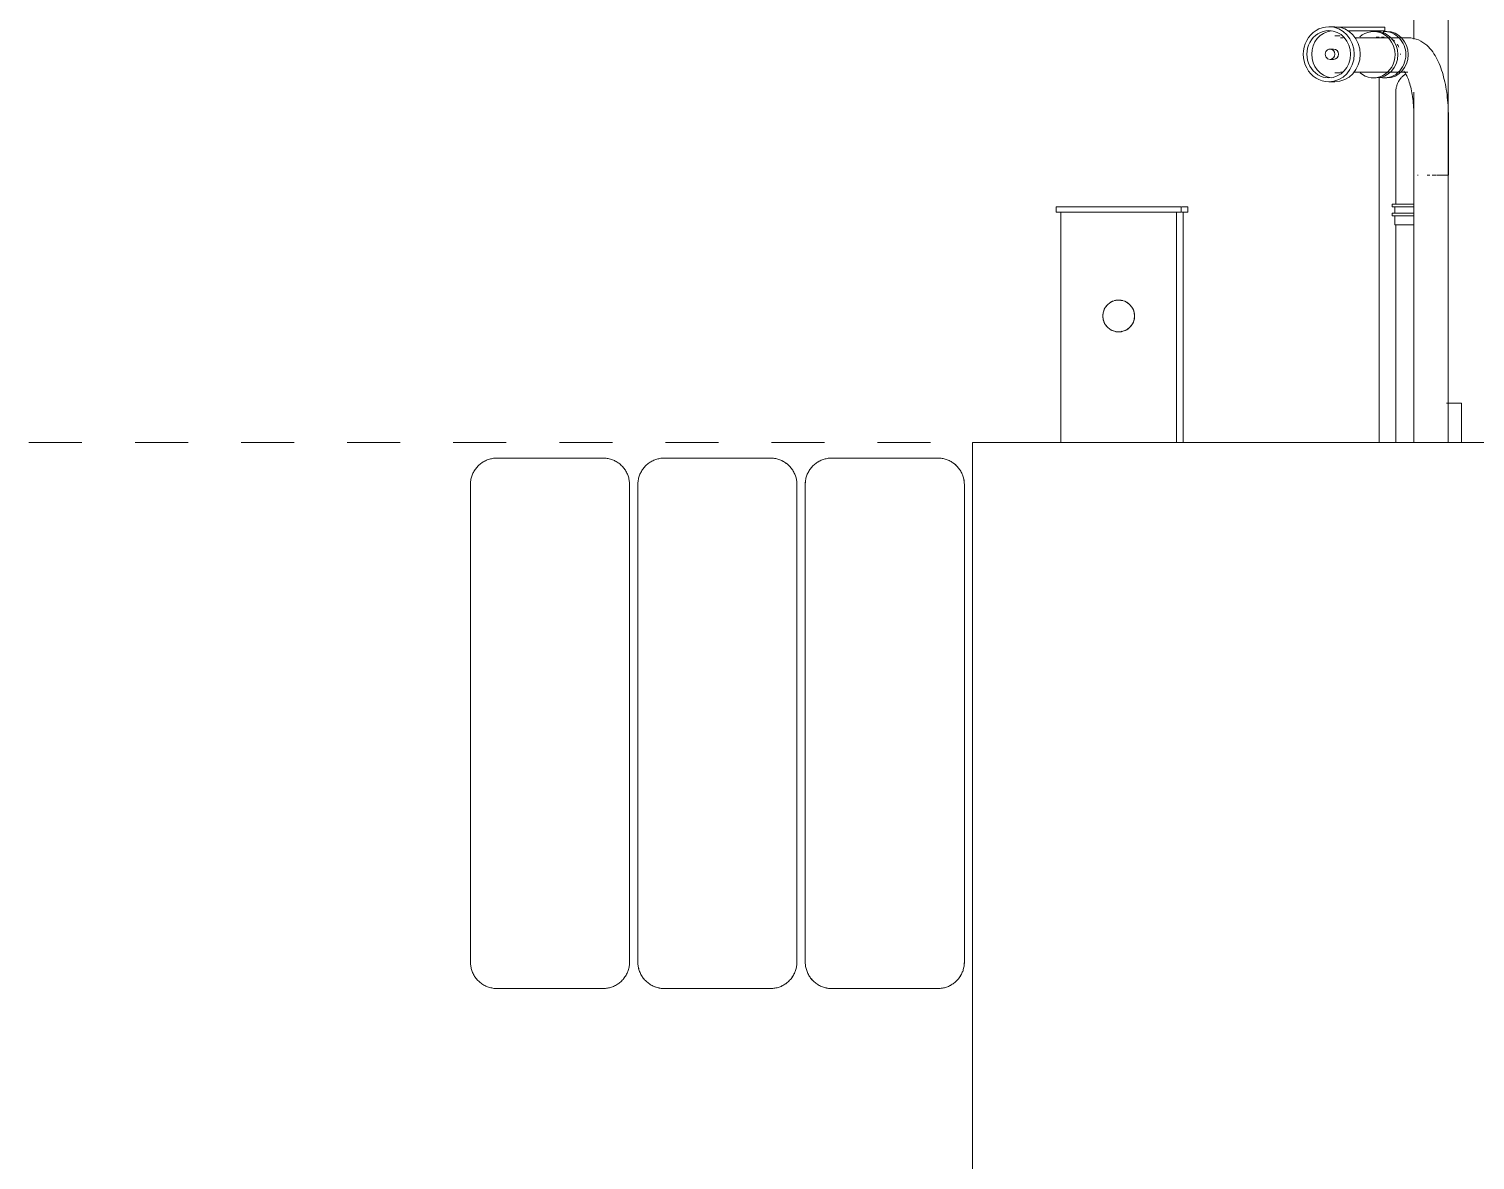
# Model space of a CAD drawing. Header units: metres. Extents: x -3 to 137, y -7 to 15.
# Drawn here: x 39.362 to 42.089, y -1.353 to 0.779 of the extents above; entities that cross this region are included whole.
import ezdxf

# ---------------------------------------------------------------- set-up
doc = ezdxf.new("R2010")
doc.units = ezdxf.units.M
doc.linetypes.add('Centre', pattern=[0.03175, 0.00635, -0.00475, 0.0159, -0.00475])
for name, color, linetype, lineweight in [('A-FLOR', 7, 'Continuous', 9), ('A-FLOR-LEVL', 7, 'Continuous', 9), ('A-GENM', 7, 'Continuous', 9), ('I-WALL', 7, 'Continuous', 9), ('P-PIPE', 7, 'Continuous', 9)]:
    doc.layers.add(name, color=color, linetype=linetype, lineweight=lineweight)

# ---------------------------------------------------------------- blocks, each defined once
blk = doc.blocks.new('M_RVR_Neumatico - M_RVR_Neumatico-2622534-Elevation 3 - a')
at = {"layer": 'A-GENM', "color": 8, "true_color": 0x808080}
for p, q in [((13.5726, 0.0019), (13.3726, 0.0019)), ((13.3726, -0.9981), (13.5726, -0.9981))]:
    blk.add_line(p, q, dxfattribs=at)
at = {"layer": 'A-GENM', "color": 8, "true_color": 0x808080, "flags": 128}
for points in [[(13.3226, -0.0481), (13.3226, -0.0461), (13.3227, -0.0441), (13.3229, -0.0422), (13.3232, -0.0402), (13.3236, -0.0382), (13.324, -0.0363), (13.3245, -0.0343), (13.3251, -0.0324), (13.3258, -0.0305), (13.3265, -0.0287), (13.3273, -0.0268), (13.3282, -0.0251), (13.3292, -0.0233), (13.3302, -0.0216), (13.3313, -0.0199), (13.3325, -0.0183), (13.3337, -0.0167), (13.335, -0.0152), (13.3363, -0.0137), (13.3377, -0.0123), (13.3392, -0.0109), (13.3407, -0.0096), (13.3423, -0.0084), (13.3439, -0.0072), (13.3455, -0.0061), (13.3472, -0.005), (13.349, -0.004), (13.3508, -0.0031), (13.3526, -0.0023), (13.3544, -0.0015), (13.3563, -0.0009), (13.3582, -0.0002), (13.3602, 0.0003), (13.3621, 0.0007), (13.3641, 0.0011), (13.366, 0.0014), (13.368, 0.0016), (13.37, 0.0018), (13.372, 0.0019), (13.3726, 0.0019)], [(13.5726, 0.0019), (13.5746, 0.0018), (13.5766, 0.0017), (13.5785, 0.0015), (13.5805, 0.0012), (13.5825, 0.0009), (13.5844, 0.0004), (13.5864, -0.0001), (13.5883, -0.0007), (13.5902, -0.0014), (13.592, -0.0021), (13.5939, -0.0029), (13.5956, -0.0038), (13.5974, -0.0048), (13.5991, -0.0058), (13.6008, -0.0069), (13.6024, -0.008), (13.604, -0.0093), (13.6055, -0.0106), (13.607, -0.0119), (13.6084, -0.0133), (13.6098, -0.0148), (13.6111, -0.0163), (13.6123, -0.0179), (13.6135, -0.0195), (13.6146, -0.0211), (13.6157, -0.0228), (13.6167, -0.0246), (13.6176, -0.0264), (13.6184, -0.0282), (13.6192, -0.03), (13.6199, -0.0319), (13.6205, -0.0338), (13.621, -0.0357), (13.6215, -0.0377), (13.6218, -0.0396), (13.6221, -0.0416), (13.6224, -0.0436), (13.6225, -0.0456), (13.6226, -0.0476), (13.6226, -0.0481)], [(13.3226, -0.2481), (13.3226, -0.2441), (13.3226, -0.2294), (13.3226, -0.2152), (13.3226, -0.2014), (13.3226, -0.1881), (13.3226, -0.1753), (13.3226, -0.1631), (13.3226, -0.1513), (13.3226, -0.1401), (13.3226, -0.1295), (13.3226, -0.1195), (13.3226, -0.1101), (13.3226, -0.1013), (13.3226, -0.0931), (13.3226, -0.0856), (13.3226, -0.0787), (13.3226, -0.0725), (13.3226, -0.067), (13.3226, -0.0622), (13.3226, -0.0581), (13.3226, -0.0547), (13.3226, -0.052), (13.3226, -0.05), (13.3226, -0.0487), (13.3226, -0.0482), (13.3226, -0.0481)], [(13.3226, -0.0481), (13.3226, -0.0485), (13.3226, -0.0496), (13.3226, -0.0514), (13.3226, -0.0539), (13.3226, -0.0571), (13.3226, -0.061), (13.3226, -0.0657), (13.3226, -0.071), (13.3226, -0.077), (13.3226, -0.0837), (13.3226, -0.091), (13.3226, -0.099), (13.3226, -0.1076), (13.3226, -0.1169), (13.3226, -0.1267), (13.3226, -0.1372), (13.3226, -0.1482), (13.3226, -0.1598), (13.3226, -0.172), (13.3226, -0.1846), (13.3226, -0.1978), (13.3226, -0.2114), (13.3226, -0.2255), (13.3226, -0.2401), (13.3226, -0.255), (13.3226, -0.2703), (13.3226, -0.286), (13.3226, -0.3021), (13.3226, -0.3184), (13.3226, -0.3351), (13.3226, -0.352), (13.3226, -0.3691), (13.3226, -0.3865), (13.3226, -0.404), (13.3226, -0.4217), (13.3226, -0.4395), (13.3226, -0.4573), (13.3226, -0.4753), (13.3226, -0.4933), (13.3226, -0.4981)], [(13.6226, -0.4981), (13.6226, -0.4802), (13.6226, -0.4622), (13.6226, -0.4443), (13.6226, -0.4265), (13.6226, -0.4087), (13.6226, -0.3912), (13.6226, -0.3738), (13.6226, -0.3566), (13.6226, -0.3396), (13.6226, -0.3229), (13.6226, -0.3065), (13.6226, -0.2903), (13.6226, -0.2745), (13.6226, -0.2591), (13.6226, -0.2441), (13.6226, -0.2294), (13.6226, -0.2152), (13.6226, -0.2014), (13.6226, -0.1881), (13.6226, -0.1753), (13.6226, -0.1631), (13.6226, -0.1513), (13.6226, -0.1401), (13.6226, -0.1295), (13.6226, -0.1195), (13.6226, -0.1101), (13.6226, -0.1013), (13.6226, -0.0931), (13.6226, -0.0856), (13.6226, -0.0787), (13.6226, -0.0725), (13.6226, -0.067), (13.6226, -0.0622), (13.6226, -0.0581), (13.6226, -0.0547), (13.6226, -0.052), (13.6226, -0.05), (13.6226, -0.0487), (13.6226, -0.0482), (13.6226, -0.0481)], [(13.6226, -0.0481), (13.6226, -0.0485), (13.6226, -0.0496), (13.6226, -0.0514), (13.6226, -0.0539), (13.6226, -0.0571), (13.6226, -0.061), (13.6226, -0.0657), (13.6226, -0.071), (13.6226, -0.077), (13.6226, -0.0837), (13.6226, -0.091), (13.6226, -0.099), (13.6226, -0.1076), (13.6226, -0.1169), (13.6226, -0.1267), (13.6226, -0.1372), (13.6226, -0.1482), (13.6226, -0.1598), (13.6226, -0.172), (13.6226, -0.1846), (13.6226, -0.1978), (13.6226, -0.2114), (13.6226, -0.2255), (13.6226, -0.2401), (13.6226, -0.2481)], [(13.3226, -0.4981), (13.3226, -0.5161), (13.3226, -0.5341), (13.3226, -0.552), (13.3226, -0.5698), (13.3226, -0.5875), (13.3226, -0.6051), (13.3226, -0.6225), (13.3226, -0.6397), (13.3226, -0.6567), (13.3226, -0.6734), (13.3226, -0.6898), (13.3226, -0.7059), (13.3226, -0.7217), (13.3226, -0.7372), (13.3226, -0.7522), (13.3226, -0.7669), (13.3226, -0.7811), (13.3226, -0.7949), (13.3226, -0.8082), (13.3226, -0.821), (13.3226, -0.8332), (13.3226, -0.845), (13.3226, -0.8562), (13.3226, -0.8668), (13.3226, -0.8768), (13.3226, -0.8862), (13.3226, -0.895), (13.3226, -0.9032), (13.3226, -0.9107), (13.3226, -0.9176), (13.3226, -0.9237), (13.3226, -0.9293), (13.3226, -0.9341), (13.3226, -0.9382), (13.3226, -0.9416), (13.3226, -0.9443), (13.3226, -0.9463), (13.3226, -0.9476), (13.3226, -0.9481), (13.3226, -0.9481)], [(13.6226, -0.9481), (13.6226, -0.9478), (13.6226, -0.9467), (13.6226, -0.9449), (13.6226, -0.9424), (13.6226, -0.9392), (13.6226, -0.9352), (13.6226, -0.9306), (13.6226, -0.9253), (13.6226, -0.9193), (13.6226, -0.9126), (13.6226, -0.9053), (13.6226, -0.8973), (13.6226, -0.8887), (13.6226, -0.8794), (13.6226, -0.8695), (13.6226, -0.8591), (13.6226, -0.8481), (13.6226, -0.8365), (13.6226, -0.8243), (13.6226, -0.8117), (13.6226, -0.7985), (13.6226, -0.7849), (13.6226, -0.7708), (13.6226, -0.7562), (13.6226, -0.7413), (13.6226, -0.7259), (13.6226, -0.7102), (13.6226, -0.6942), (13.6226, -0.6778), (13.6226, -0.6612), (13.6226, -0.6443), (13.6226, -0.6272), (13.6226, -0.6098), (13.6226, -0.5923), (13.6226, -0.5746), (13.6226, -0.5568), (13.6226, -0.5389), (13.6226, -0.521), (13.6226, -0.503), (13.6226, -0.4981)], [(13.3226, -0.9481), (13.3226, -0.9478), (13.3226, -0.9467), (13.3226, -0.9449), (13.3226, -0.9424), (13.3226, -0.9392), (13.3226, -0.9352), (13.3226, -0.9306), (13.3226, -0.9253), (13.3226, -0.9193), (13.3226, -0.9126), (13.3226, -0.9053), (13.3226, -0.8973), (13.3226, -0.8887), (13.3226, -0.8794), (13.3226, -0.8695), (13.3226, -0.8591), (13.3226, -0.8481), (13.3226, -0.8365), (13.3226, -0.8243), (13.3226, -0.8117), (13.3226, -0.7985), (13.3226, -0.7849), (13.3226, -0.7708), (13.3226, -0.7562), (13.3226, -0.7481)], [(13.6226, -0.7481), (13.6226, -0.7522), (13.6226, -0.7669), (13.6226, -0.7811), (13.6226, -0.7949), (13.6226, -0.8082), (13.6226, -0.821), (13.6226, -0.8332), (13.6226, -0.845), (13.6226, -0.8562), (13.6226, -0.8668), (13.6226, -0.8768), (13.6226, -0.8862), (13.6226, -0.895), (13.6226, -0.9032), (13.6226, -0.9107), (13.6226, -0.9176), (13.6226, -0.9237), (13.6226, -0.9293), (13.6226, -0.9341), (13.6226, -0.9382), (13.6226, -0.9416), (13.6226, -0.9443), (13.6226, -0.9463), (13.6226, -0.9476), (13.6226, -0.9481), (13.6226, -0.9481)], [(13.3726, -0.9981), (13.3706, -0.9981), (13.3686, -0.998), (13.3666, -0.9978), (13.3646, -0.9975), (13.3626, -0.9971), (13.3607, -0.9967), (13.3587, -0.9962), (13.3568, -0.9956), (13.3549, -0.9949), (13.3531, -0.9942), (13.3513, -0.9934), (13.3495, -0.9925), (13.3477, -0.9915), (13.346, -0.9905), (13.3443, -0.9894), (13.3427, -0.9883), (13.3411, -0.987), (13.3396, -0.9857), (13.3381, -0.9844), (13.3367, -0.983), (13.3353, -0.9815), (13.334, -0.98), (13.3328, -0.9784), (13.3316, -0.9768), (13.3305, -0.9752), (13.3294, -0.9735), (13.3285, -0.9717), (13.3276, -0.9699), (13.3267, -0.9681), (13.326, -0.9663), (13.3253, -0.9644), (13.3247, -0.9625), (13.3241, -0.9606), (13.3237, -0.9586), (13.3233, -0.9566), (13.323, -0.9547), (13.3228, -0.9527), (13.3226, -0.9507), (13.3226, -0.9487), (13.3226, -0.9481)], [(13.6226, -0.9481), (13.6225, -0.9501), (13.6224, -0.9521), (13.6222, -0.9541), (13.6219, -0.9561), (13.6216, -0.9581), (13.6211, -0.96), (13.6206, -0.962), (13.62, -0.9639), (13.6194, -0.9658), (13.6186, -0.9676), (13.6178, -0.9694), (13.6169, -0.9712), (13.616, -0.973), (13.6149, -0.9747), (13.6138, -0.9764), (13.6127, -0.978), (13.6114, -0.9796), (13.6102, -0.9811), (13.6088, -0.9826), (13.6074, -0.984), (13.6059, -0.9854), (13.6044, -0.9867), (13.6029, -0.9879), (13.6012, -0.9891), (13.5996, -0.9902), (13.5979, -0.9913), (13.5961, -0.9922), (13.5943, -0.9932), (13.5925, -0.994), (13.5907, -0.9947), (13.5888, -0.9954), (13.5869, -0.996), (13.585, -0.9966), (13.583, -0.997), (13.5811, -0.9974), (13.5791, -0.9977), (13.5771, -0.9979), (13.5751, -0.9981), (13.5731, -0.9981), (13.5726, -0.9981)]]:
    blk.add_lwpolyline(points, dxfattribs=at)
blk = doc.blocks.new('M_RVR_Neumatico - M_RVR_Neumatico-V90-Elevation 3 - a')
at = {"layer": 'A-GENM', "color": 8, "true_color": 0x808080}
for p, q in [((-0.3426, -0.0796), (-0.3426, -0.0796)), ((-0.3426, -0.0796), (-0.3426, -0.0799)), ((-0.0426, -0.0796), (-0.0426, -0.0796)), ((-0.0426, -0.0796), (-0.0426, -0.0799)), ((-0.3426, -0.9796), (-0.3426, -0.9792)), ((-0.0426, -0.9796), (-0.0426, -0.9792)), ((-0.0426, -0.9795), (-0.0426, -0.9796))]:
    blk.add_line(p, q, dxfattribs=at)
at = {"layer": 'A-GENM', "color": 8, "true_color": 0x808080, "flags": 128}
for points in [[(-0.3426, -0.0796), (-0.3426, -0.0776), (-0.3424, -0.0756), (-0.3422, -0.0736), (-0.342, -0.0716), (-0.3416, -0.0696), (-0.3412, -0.0677), (-0.3407, -0.0658), (-0.3401, -0.0638), (-0.3394, -0.062), (-0.3387, -0.0601), (-0.3378, -0.0583), (-0.337, -0.0565), (-0.336, -0.0547), (-0.335, -0.053), (-0.3339, -0.0513), (-0.3327, -0.0497), (-0.3315, -0.0481), (-0.3302, -0.0466), (-0.3289, -0.0451), (-0.3274, -0.0437), (-0.326, -0.0423), (-0.3245, -0.041), (-0.3229, -0.0398), (-0.3213, -0.0386), (-0.3196, -0.0375), (-0.3179, -0.0364), (-0.3162, -0.0355), (-0.3144, -0.0346), (-0.3126, -0.0337), (-0.3107, -0.033), (-0.3088, -0.0323), (-0.3069, -0.0317), (-0.305, -0.0311), (-0.3031, -0.0307), (-0.3011, -0.0303), (-0.2991, -0.03), (-0.2971, -0.0298), (-0.2951, -0.0296), (-0.2931, -0.0296)], [(-0.0926, -0.0296), (-0.0906, -0.0296), (-0.0886, -0.0297), (-0.0866, -0.0299), (-0.0846, -0.0302), (-0.0827, -0.0306), (-0.0807, -0.031), (-0.0788, -0.0315), (-0.0769, -0.0321), (-0.075, -0.0328), (-0.0731, -0.0335), (-0.0713, -0.0343), (-0.0695, -0.0352), (-0.0678, -0.0362), (-0.066, -0.0372), (-0.0644, -0.0383), (-0.0627, -0.0395), (-0.0612, -0.0407), (-0.0596, -0.042), (-0.0582, -0.0433), (-0.0567, -0.0447), (-0.0554, -0.0462), (-0.0541, -0.0477), (-0.0528, -0.0493), (-0.0516, -0.0509), (-0.0505, -0.0526), (-0.0495, -0.0543), (-0.0485, -0.056), (-0.0476, -0.0578), (-0.0468, -0.0596), (-0.046, -0.0614), (-0.0453, -0.0633), (-0.0447, -0.0652), (-0.0442, -0.0672), (-0.0437, -0.0691), (-0.0433, -0.0711), (-0.043, -0.073), (-0.0428, -0.075), (-0.0427, -0.077), (-0.0426, -0.079), (-0.0426, -0.0796)], [(-0.3426, -0.979), (-0.3426, -0.9795), (-0.3426, -0.9796)], [(-0.3324, -1.0099), (-0.3336, -1.0082), (-0.3347, -1.0066), (-0.3357, -1.0049), (-0.3367, -1.0031), (-0.3376, -1.0014), (-0.3384, -0.9995), (-0.3392, -0.9977), (-0.3399, -0.9958), (-0.3405, -0.9939), (-0.341, -0.992), (-0.3415, -0.99), (-0.3419, -0.9881), (-0.3422, -0.9861), (-0.3424, -0.9841), (-0.3425, -0.9821), (-0.3426, -0.9801), (-0.3426, -0.9796)], [(-0.0426, -0.9796), (-0.0426, -0.9816), (-0.0428, -0.9836), (-0.043, -0.9856), (-0.0432, -0.9875), (-0.0436, -0.9895), (-0.044, -0.9915), (-0.0446, -0.9934), (-0.0451, -0.9953), (-0.0458, -0.9972), (-0.0466, -0.999), (-0.0474, -1.0009), (-0.0483, -1.0027), (-0.0492, -1.0044), (-0.0502, -1.0061), (-0.0513, -1.0078), (-0.0525, -1.0094), (-0.0537, -1.011), (-0.055, -1.0125), (-0.0564, -1.014), (-0.0578, -1.0154), (-0.0592, -1.0168), (-0.0608, -1.0181), (-0.0623, -1.0193), (-0.0639, -1.0205), (-0.0656, -1.0216), (-0.0673, -1.0227), (-0.069, -1.0237), (-0.0708, -1.0246), (-0.0726, -1.0254), (-0.0745, -1.0262), (-0.0764, -1.0269), (-0.0783, -1.0275), (-0.0802, -1.028), (-0.0821, -1.0285), (-0.0841, -1.0288), (-0.0861, -1.0291), (-0.0881, -1.0294), (-0.0901, -1.0295), (-0.0921, -1.0296)], [(-0.2926, -1.0296), (-0.2946, -1.0295), (-0.2966, -1.0294), (-0.2986, -1.0292), (-0.3006, -1.0289), (-0.3025, -1.0286), (-0.3045, -1.0281), (-0.3064, -1.0276), (-0.3083, -1.027), (-0.3102, -1.0264), (-0.3121, -1.0256), (-0.3139, -1.0248), (-0.3157, -1.0239), (-0.3175, -1.023), (-0.3192, -1.0219), (-0.3208, -1.0208), (-0.3225, -1.0197), (-0.324, -1.0184), (-0.3256, -1.0172), (-0.3271, -1.0158), (-0.3285, -1.0144), (-0.3298, -1.0129), (-0.3311, -1.0114)]]:
    blk.add_lwpolyline(points, dxfattribs=at)
blk = doc.blocks.new('Bolardo - Bolardo-2116282-Elevation 3 - a')
at = {"layer": 'A-GENM', "color": 8, "true_color": 0x808080}
for p, q in [((0.3676, 0.4442), (0.3789, 0.4442)), ((0.3789, 0.4342), (0.3789, 0.4442)), ((0.3789, 0.4342), (0.3676, 0.4342)), ((0.3699, 0), (0.3699, 0.4342))]:
    blk.add_line(p, q, dxfattribs=at)
blk.add_open_spline([(0.2528, 0.2671), (0.2529, 0.2672), (0.2535, 0.2673), (0.2541, 0.2675), (0.2546, 0.2676)], degree=3, knots=[0.41309455, 0.41309455, 0.41309455, 0.41309455, 0.41666667, 0.43248034, 0.43248034, 0.43248034, 0.43248034], dxfattribs=at)
blk.add_open_spline([(0.2528, 0.2094), (0.2534, 0.2092), (0.2539, 0.2091), (0.2545, 0.2089)], degree=3, dxfattribs=at)
blk = doc.blocks.new('Bolardo - Bolardo-V98-Elevation 3 - a')
at = {"layer": 'A-GENM', "color": 8, "true_color": 0x808080}
for p, q in [((0.1303, 0.4442), (0.1303, 0.4342)), ((0.1303, 0.4442), (0.2483, 0.4442)), ((0.2483, 0.4442), (0.3663, 0.4442)), ((0.3663, 0.4342), (0.3663, 0.4442)), ((0.2483, 0.4342), (0.1303, 0.4342)), ((0.1393, 0.4342), (0.1393, 0)), ((0.3663, 0.4342), (0.2483, 0.4342)), ((0.3573, 0), (0.3573, 0.4342))]:
    blk.add_line(p, q, dxfattribs=at)
for start, end in [(0, 180), (180, 0)]:
    blk.add_arc((0.2483, 0.2383), 0.03, start, end, dxfattribs=at)
for points, knots in [([(0.2183, 0.2383), (0.2183, 0.2401), (0.2187, 0.2436), (0.22, 0.2486), (0.2217, 0.2523), (0.223, 0.2543), (0.2233, 0.2548)], [0, 0, 0, 0, 0.0555556, 0.1111111, 0.1666667, 0.1852535, 0.1852535, 0.1852535, 0.1852535]), ([(0.2245, 0.2564), (0.2247, 0.2568), (0.2256, 0.2579), (0.2271, 0.2595), (0.229, 0.2613), (0.2311, 0.2629), (0.2333, 0.2643), (0.2354, 0.2654), (0.2369, 0.266), (0.2376, 0.2663)], [0.2069263, 0.2069263, 0.2069263, 0.2069263, 0.2222222, 0.25, 0.2777778, 0.3055556, 0.3333333, 0.3611111, 0.3839988, 0.3839988, 0.3839988, 0.3839988]), ([(0.2402, 0.2671), (0.2403, 0.2672), (0.2413, 0.2674), (0.2433, 0.2679), (0.2463, 0.2682), (0.2497, 0.2683), (0.2529, 0.268), (0.2551, 0.2675), (0.2563, 0.2672), (0.2564, 0.2671)], [0.4130945, 0.4130945, 0.4130945, 0.4130945, 0.4166667, 0.4444444, 0.4791667, 0.5138889, 0.5486111, 0.5833333, 0.5868543, 0.5868543, 0.5868543, 0.5868543]), ([(0.259, 0.2663), (0.2601, 0.2658), (0.2622, 0.2649), (0.265, 0.2632), (0.2676, 0.2613), (0.2701, 0.259), (0.2714, 0.2574), (0.2721, 0.2565)], [0.6159225, 0.6159225, 0.6159225, 0.6159225, 0.6527778, 0.6875, 0.7222222, 0.7569444, 0.7916667, 0.7916667, 0.7916667, 0.7916667]), ([(0.2733, 0.2548), (0.2741, 0.2536), (0.277, 0.2484), (0.2783, 0.2428), (0.2783, 0.2383)], [0.8145592, 0.8145592, 0.8145592, 0.8145592, 0.8611111, 1, 1, 1, 1]), ([(0.2183, 0.2383), (0.2183, 0.2365), (0.2186, 0.233), (0.2198, 0.2288), (0.2211, 0.2255), (0.2222, 0.2235), (0.2229, 0.2222), (0.2233, 0.2217)], [0, 0, 0, 0, 0.0555556, 0.1111111, 0.1388889, 0.1666667, 0.1854385, 0.1854385, 0.1854385, 0.1854385]), ([(0.2244, 0.2201), (0.2247, 0.2197), (0.2256, 0.2187), (0.2271, 0.217), (0.229, 0.2153), (0.2311, 0.2137), (0.2333, 0.2123), (0.2354, 0.2111), (0.2369, 0.2105), (0.2376, 0.2102)], [0.2070094, 0.2070094, 0.2070094, 0.2070094, 0.2222222, 0.25, 0.2777778, 0.3055556, 0.3333333, 0.3611111, 0.3840748, 0.3840748, 0.3840748, 0.3840748]), ([(0.259, 0.2102), (0.2605, 0.2108), (0.2628, 0.2119), (0.2656, 0.2137), (0.2676, 0.2153), (0.2696, 0.217), (0.271, 0.2186), (0.2719, 0.2197), (0.2722, 0.2201)], [0.6160002, 0.6160002, 0.6160002, 0.6160002, 0.6666667, 0.6944444, 0.7222222, 0.75, 0.7777778, 0.7930721, 0.7930721, 0.7930721, 0.7930721]), ([(0.2734, 0.2217), (0.2737, 0.2222), (0.2744, 0.2235), (0.2755, 0.2255), (0.2769, 0.2288), (0.278, 0.233), (0.2783, 0.2365), (0.2783, 0.2383)], [0.8147432, 0.8147432, 0.8147432, 0.8147432, 0.8333333, 0.8611111, 0.8888889, 0.9444444, 1, 1, 1, 1]), ([(0.2402, 0.2094), (0.2411, 0.2091), (0.2438, 0.2085), (0.2483, 0.2081), (0.2528, 0.2085), (0.2555, 0.2091), (0.2564, 0.2094)], [0.4131443, 0.4131443, 0.4131443, 0.4131443, 0.4444444, 0.5, 0.5555556, 0.5869043, 0.5869043, 0.5869043, 0.5869043])]:
    blk.add_open_spline(points, degree=3, knots=knots, dxfattribs=at)
blk = doc.blocks.new('M_Boquilla salida - M_Boquilla salida-2638636-Elevation 3 - a')
at = {"layer": 'A-GENM', "color": 8, "true_color": 0x808080}
for p, q in [((0.7708, 0.5495), (0.7708, 0.4488)), ((0.7639, 0.4488), (0.7639, 0.4443)), ((0.7639, 0.4488), (0.8048, 0.4488)), ((0.7639, 0.4443), (0.8048, 0.4443)), ((0.7689, 0.4443), (0.7689, 0.4319)), ((0.7639, 0.4319), (0.7639, 0.4272)), ((0.7639, 0.4319), (0.8048, 0.4319)), ((0.7639, 0.4272), (0.8048, 0.4272)), ((0.7689, 0.4272), (0.7689, 0.4098)), ((0.7689, 0.4098), (0.8047, 0.4098)), ((0.7708, 0.4098), (0.7708, 0))]:
    blk.add_line(p, q, dxfattribs=at)
at = {"layer": 'A-GENM', "color": 8, "true_color": 0x808080, "flags": 128}
for points in [[(0.7708, 0.6607), (0.7708, 0.6623), (0.7709, 0.6639), (0.7711, 0.6655), (0.7713, 0.6671), (0.7716, 0.6687), (0.772, 0.6702), (0.7724, 0.6718), (0.7728, 0.6733), (0.7734, 0.6748), (0.774, 0.6763), (0.7746, 0.6777), (0.7753, 0.6792), (0.7761, 0.6806), (0.7769, 0.682), (0.7778, 0.6833), (0.7787, 0.6846), (0.7797, 0.6859), (0.7807, 0.6871), (0.7818, 0.6883), (0.7829, 0.6894), (0.7841, 0.6905), (0.7853, 0.6915), (0.7866, 0.6925), (0.7879, 0.6935), (0.7892, 0.6944)], [(0.7708, 0.5495), (0.7708, 0.554), (0.7708, 0.5584), (0.7708, 0.5628), (0.7708, 0.5672), (0.7708, 0.5716), (0.7708, 0.5759), (0.7708, 0.5802), (0.7708, 0.5845), (0.7708, 0.5887), (0.7708, 0.5928), (0.7708, 0.5969), (0.7708, 0.6009), (0.7708, 0.6048), (0.7708, 0.6086), (0.7708, 0.6123), (0.7708, 0.6159), (0.7708, 0.6194), (0.7708, 0.6228), (0.7708, 0.6261), (0.7708, 0.6293), (0.7708, 0.6323), (0.7708, 0.6352), (0.7708, 0.638), (0.7708, 0.6406), (0.7708, 0.6431), (0.7708, 0.6454), (0.7708, 0.6476), (0.7708, 0.6496), (0.7708, 0.6515), (0.7708, 0.6532), (0.7708, 0.6547), (0.7708, 0.656), (0.7708, 0.6572), (0.7708, 0.6582), (0.7708, 0.6591), (0.7708, 0.6598), (0.7708, 0.6603), (0.7708, 0.6606), (0.7708, 0.6607), (0.7708, 0.6607)], [(0.7708, 0.6607), (0.7708, 0.6606), (0.7708, 0.6604), (0.7708, 0.6599), (0.7708, 0.6593), (0.7708, 0.6585), (0.7708, 0.6575), (0.7708, 0.6564), (0.7708, 0.6551), (0.7708, 0.6536), (0.7708, 0.6519), (0.7708, 0.6501), (0.7708, 0.6481), (0.7708, 0.646), (0.7708, 0.6437), (0.7708, 0.6413), (0.7708, 0.6387), (0.7708, 0.636), (0.7708, 0.6331), (0.7708, 0.6301), (0.7708, 0.627), (0.7708, 0.6237), (0.7708, 0.6204), (0.7708, 0.6169), (0.7708, 0.6133), (0.7708, 0.6096), (0.7708, 0.6058), (0.7708, 0.6019), (0.7708, 0.598), (0.7708, 0.5939), (0.7708, 0.5898), (0.7708, 0.5856), (0.7708, 0.5814), (0.7708, 0.5771), (0.7708, 0.5728), (0.7708, 0.5684), (0.7708, 0.564), (0.7708, 0.5596), (0.7708, 0.5552), (0.7708, 0.5507), (0.7708, 0.5495)]]:
    blk.add_lwpolyline(points, dxfattribs=at)
blk = doc.blocks.new('M_Conexión toma de agua potable - M_Conexión toma de agua potable-3027009-Elevation 3 - a')
at = {"layer": 'P-PIPE'}
for p, q in [((0.6408, 0.9319), (0.6103, 0.9319)), ((0.6103, 0.8283), (0.6103, 0.9319)), ((0.6408, 0.8283), (0.6408, 0.9319)), ((0.6679, 0.9152), (0.6408, 0.9152)), ((0.7564, 0.9126), (0.6408, 0.9126)), ((0.6679, 0.845), (0.6679, 0.9152)), ((0.6408, 0.8476), (0.7564, 0.8476)), ((0.6103, 0.8283), (0.6408, 0.8283)), ((0.6408, 0.845), (0.6679, 0.845)), ((0.8047, 0.7992), (0.8047, 0.7602)), ((0.8697, 0), (0.8697, 0.7992)), ((0.6558, 0.7835), (0.6444, 0.7835)), ((0.666, 0.7667), (0.6558, 0.7667)), ((0.658, 0.7829), (0.7383, 0.7829)), ((0.7383, 0.7759), (0.6795, 0.7759)), ((0.734, 0.7746), (0.7288, 0.7746)), ((0.7394, 0.7637), (0.734, 0.7637)), ((0.7362, 0.7759), (0.7362, 0.774)), ((0.7503, 0.7829), (0.7383, 0.7829)), ((0.7383, 0.7759), (0.7503, 0.7759)), ((0.7491, 0.7637), (0.7436, 0.7637)), ((0.7476, 0.7707), (0.7476, 0.7759)), ((0.7537, 0.7746), (0.7491, 0.7746)), ((0.7503, 0.7829), (0.7501, 0.7829)), ((0.7501, 0.7759), (0.7503, 0.7759)), ((0.7503, 0.7759), (0.7503, 0.7829)), ((0.6536, 0.7414), (0.6468, 0.7414)), ((0.6713, 0.7627), (0.6662, 0.7627)), ((0.7937, 0.7627), (0.6939, 0.7627)), ((0.6468, 0.7219), (0.6536, 0.7219)), ((0.6558, 0.6966), (0.666, 0.6966)), ((0.6662, 0.6977), (0.6713, 0.6977)), ((0.6915, 0.6977), (0.7937, 0.6977)), ((0.7288, 0.6872), (0.734, 0.6872)), ((0.734, 0.698), (0.7491, 0.698)), ((0.7491, 0.6872), (0.7537, 0.6872)), ((0.6444, 0.6799), (0.6558, 0.6799)), ((0.8047, 0.6603), (0.8047, 0)), ((0.805, 0.6133), (0.805, 0.5038)), ((0.87, 0.5038), (0.87, 0.6133)), ((0.8119, 0.5038), (0.813, 0.5038)), ((0.8299, 0.5038), (0.8351, 0.5038)), ((0.8396, 0.5038), (0.846, 0.5038)), ((0.8474, 0.5038), (0.859, 0.5038)), ((0.859, 0.5038), (0.8656, 0.5038)), ((0.8659, 0.5038), (0.8676, 0.5038)), ((0.8676, 0.5038), (0.8693, 0.5038)), ((0.8697, 0.5038), (0.87, 0.5038))]:
    blk.add_line(p, q, dxfattribs=at)
at = {"layer": 'P-PIPE', "flags": 128}
for points in [[(0.8697, 0.7992), (0.8696, 0.8038), (0.8694, 0.8083), (0.8689, 0.8128), (0.8683, 0.8173), (0.8675, 0.8218), (0.8665, 0.8262), (0.8653, 0.8306), (0.864, 0.8349), (0.8625, 0.8392), (0.8608, 0.8434), (0.8589, 0.8475), (0.8569, 0.8516), (0.8547, 0.8556), (0.8524, 0.8595), (0.8499, 0.8632), (0.8473, 0.8669), (0.8445, 0.8705), (0.8416, 0.874), (0.8385, 0.8773), (0.8353, 0.8806), (0.832, 0.8837), (0.8286, 0.8866), (0.825, 0.8894), (0.8214, 0.8921), (0.8176, 0.8946), (0.8137, 0.897), (0.8098, 0.8992), (0.8058, 0.9013), (0.8016, 0.9032), (0.7974, 0.9049), (0.7932, 0.9065), (0.7889, 0.9078), (0.7845, 0.9091), (0.7801, 0.9101), (0.7756, 0.911), (0.7711, 0.9116), (0.7666, 0.9121), (0.7621, 0.9125), (0.7576, 0.9126), (0.7564, 0.9126)], [(0.7564, 0.8476), (0.7583, 0.8476), (0.7602, 0.8474), (0.7621, 0.8473), (0.7641, 0.847), (0.766, 0.8466), (0.7679, 0.8462), (0.7697, 0.8457), (0.7716, 0.8451), (0.7734, 0.8445), (0.7752, 0.8438), (0.777, 0.843), (0.7787, 0.8421), (0.7804, 0.8412), (0.7821, 0.8402), (0.7837, 0.8392), (0.7852, 0.838), (0.7868, 0.8368), (0.7883, 0.8356), (0.7897, 0.8343), (0.7911, 0.8329), (0.7924, 0.8315), (0.7936, 0.83), (0.7948, 0.8285), (0.796, 0.827), (0.7971, 0.8254), (0.7981, 0.8237), (0.799, 0.822), (0.7999, 0.8203), (0.8007, 0.8185), (0.8014, 0.8168), (0.8021, 0.8149), (0.8027, 0.8131), (0.8032, 0.8112), (0.8037, 0.8093), (0.804, 0.8074), (0.8043, 0.8055), (0.8045, 0.8036), (0.8047, 0.8017), (0.8047, 0.7998), (0.8047, 0.7992)], [(0.7937, 0.7627), (0.7989, 0.7625), (0.804, 0.7616), (0.8089, 0.7603), (0.8135, 0.7586), (0.8178, 0.7565), (0.8219, 0.7541), (0.8256, 0.7515), (0.829, 0.7486), (0.8321, 0.7457), (0.8351, 0.7426), (0.8378, 0.7393), (0.8403, 0.736), (0.8426, 0.7326), (0.8448, 0.7291), (0.8469, 0.7254), (0.8489, 0.7217), (0.8507, 0.7179), (0.8524, 0.714), (0.8541, 0.71), (0.8556, 0.7059), (0.8571, 0.7017), (0.8585, 0.6974), (0.8598, 0.6931), (0.861, 0.6886), (0.8621, 0.6841), (0.8632, 0.6795), (0.8642, 0.6748), (0.8651, 0.6701), (0.8659, 0.6652), (0.8667, 0.6604), (0.8673, 0.6554), (0.8679, 0.6505), (0.8685, 0.6454), (0.8689, 0.6404), (0.8693, 0.6353), (0.8696, 0.6302), (0.8698, 0.625), (0.8699, 0.6199), (0.87, 0.6147), (0.87, 0.6133)], [(0.786, 0.6999), (0.7863, 0.6995), (0.7868, 0.699)], [(0.7874, 0.6982), (0.7881, 0.6972), (0.7889, 0.696), (0.7897, 0.6945), (0.7906, 0.6929), (0.7915, 0.691), (0.7925, 0.6889), (0.7934, 0.6866), (0.7944, 0.6842), (0.7953, 0.6816), (0.7962, 0.6788), (0.7971, 0.6758), (0.7979, 0.6728), (0.7988, 0.6696), (0.7996, 0.6662), (0.8003, 0.6628), (0.801, 0.6592), (0.8016, 0.6555), (0.8022, 0.6518), (0.8028, 0.6479), (0.8032, 0.644), (0.8037, 0.64), (0.804, 0.636), (0.8043, 0.6319), (0.8046, 0.6278), (0.8048, 0.6236), (0.8049, 0.6195), (0.805, 0.6153), (0.805, 0.6133)]]:
    blk.add_lwpolyline(points, dxfattribs=at)
at = {"layer": 'P-PIPE'}
for centre, major_axis, start_param, end_param in [((0.6444, 0.7317), (0, 0.0518), 0, 3.141593), ((0.6444, 0.7317), (0, 0.0445), 0, 3.141593), ((0.6536, 0.7317), (0, 0.0445), 0.116586, 3.025006), ((0.6444, 0.7317), (0, 0.0518), 3.141593, 6.283185), ((0.6444, 0.7317), (0, 0.0445), 3.141593, 6.283185), ((0.6558, 0.7317), (0, 0.0518), 3.141593, 6.283185), ((0.7288, 0.7309), (0, 0.0437), 4.712389, 6.984155), ((0.734, 0.7309), (0, 0.0437), 4.712389, 6.283185), ((0.7491, 0.7309), (0, 0.0437), 4.712389, 6.330078), ((0.7537, 0.7309), (0, 0.0437), 4.712389, 6.283185), ((0.6468, 0.7317), (0, 0.00974), 0, 3.141593), ((0.6468, 0.7317), (0, 0.00974), 3.141593, 6.283185), ((0.6536, 0.7317), (0, 0.00974), 3.141593, 6.283185), ((0.7491, 0.7309), (0, 0.0328), 5.59678, 5.820434), ((0.7491, 0.7309), (0, 0.0328), 5.151715, 5.361144), ((0.7288, 0.7309), (0, 0.0437), 2.463464, 4.712389), ((0.734, 0.7309), (0, 0.0437), 3.141593, 4.712389), ((0.7491, 0.7309), (0, 0.0437), 2.94686, 4.712389), ((0.7537, 0.7309), (0, 0.0437), 3.141593, 4.712389), ((0.7491, 0.7309), (0, 0.0328), 4.712389, 4.755331)]:
    blk.add_ellipse(centre, major_axis=major_axis, ratio=0.927184, start_param=start_param, end_param=end_param, dxfattribs=at)

msp = doc.modelspace()

# ---------------------------------------------------------------- linework, layer by layer
at = {"layer": 'A-FLOR', "color": 8, "true_color": 0x808080}
for q in [(54.4712, 0), (41.1414, -0.2)]:
    msp.add_line((41.1414, 0), q, dxfattribs=at)
at = {"layer": 'A-FLOR-LEVL', "color": 253, "linetype": 'Centre', "true_color": 0xaaaaaa}
msp.add_line((39.3622, 0), (58.5325, 0), dxfattribs=at)
at = {"layer": 'I-WALL'}
msp.add_line((41.1414, -0.2), (41.1414, -2.2853), dxfattribs=at)
at = {"layer": 'P-PIPE'}
for p, q in [((41.9076, 0.6887), (41.9076, 0)), ((42.0629, 0.0737), (42.035, 0.0737)), ((42.0629, 0), (42.0629, 0.0737))]:
    msp.add_line(p, q, dxfattribs=at)

# ---------------------------------------------------------------- block references
at = {"layer": 'A-GENM', "color": 8, "true_color": 0x808080}
for name, p in [('M_Boquilla salida - M_Boquilla salida-2638636-Elevation 3 - a', (41.1684, 0)), ('Bolardo - Bolardo-V98-Elevation 3 - a', (41.1684, 0)), ('Bolardo - Bolardo-2116282-Elevation 3 - a', (41.1684, 0)), ('M_RVR_Neumatico - M_RVR_Neumatico-2622534-Elevation 3 - a', (26.872, -0.0314)), ('M_RVR_Neumatico - M_RVR_Neumatico-2622534-Elevation 3 - a', (27.1876, -0.0314)), ('M_RVR_Neumatico - M_RVR_Neumatico-V90-Elevation 3 - a', (40.8528, 0)), ('M_RVR_Neumatico - M_RVR_Neumatico-V90-Elevation 3 - a', (40.8528, 0)), ('M_RVR_Neumatico - M_RVR_Neumatico-V90-Elevation 3 - a', (40.8528, 0)), ('M_RVR_Neumatico - M_RVR_Neumatico-V90-Elevation 3 - a', (40.8528, 0)), ('M_RVR_Neumatico - M_RVR_Neumatico-V90-Elevation 3 - a', (40.8528, 0)), ('M_RVR_Neumatico - M_RVR_Neumatico-V90-Elevation 3 - a', (40.8528, 0)), ('M_RVR_Neumatico - M_RVR_Neumatico-2622534-Elevation 3 - a', (27.5032, -0.0314)), ('M_RVR_Neumatico - M_RVR_Neumatico-V90-Elevation 3 - a', (41.1684, 0)), ('M_RVR_Neumatico - M_RVR_Neumatico-V90-Elevation 3 - a', (41.1684, 0)), ('M_RVR_Neumatico - M_RVR_Neumatico-V90-Elevation 3 - a', (41.1684, 0)), ('M_RVR_Neumatico - M_RVR_Neumatico-V90-Elevation 3 - a', (41.1684, 0)), ('M_RVR_Neumatico - M_RVR_Neumatico-V90-Elevation 3 - a', (41.1684, 0)), ('M_RVR_Neumatico - M_RVR_Neumatico-V90-Elevation 3 - a', (41.1684, 0))]:
    msp.add_blockref(name, p, dxfattribs=at)
at = {"layer": 'P-PIPE'}
msp.add_blockref('M_Conexión toma de agua potable - M_Conexión toma de agua potable-3027009-Elevation 3 - a', (41.1684, 0), dxfattribs=at)

doc.saveas('drawing.dxf')
